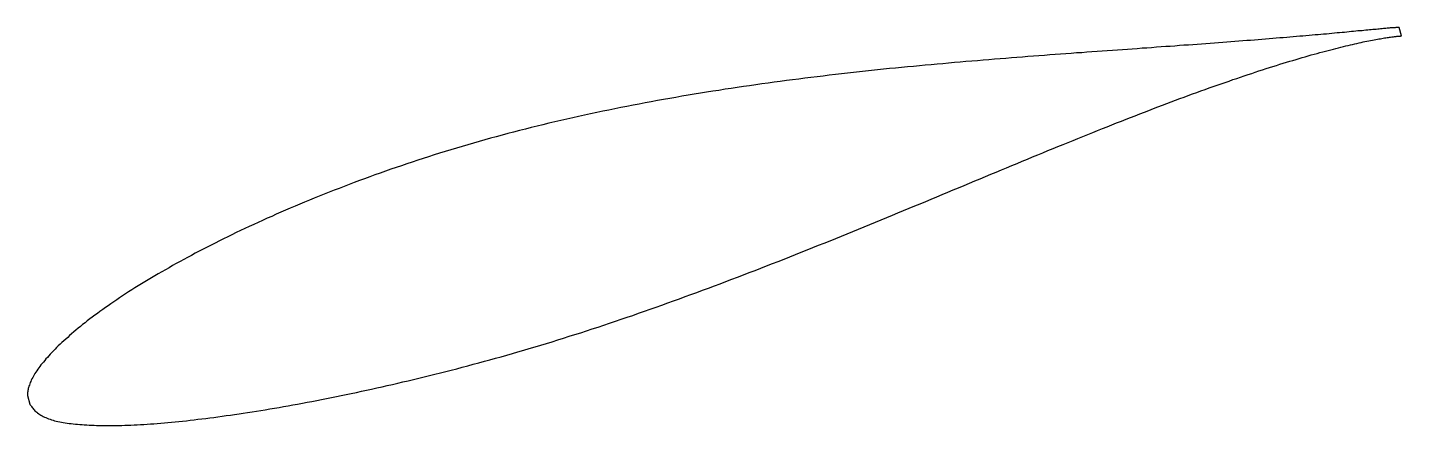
# Model space of a CAD drawing. Header units: metres. Extents: x -44 to 89, y -14 to 24.
import ezdxf

# ---------------------------------------------------------------- set-up
doc = ezdxf.new("R2010")
doc.units = ezdxf.units.M

msp = doc.modelspace()

# ---------------------------------------------------------------- linework, layer by layer
msp.add_lwpolyline([(88.34, 24.33), (88.34, 24.33), (88.33, 24.33), (88.32, 24.33), (88.3, 24.33), (88.28, 24.33), (88.25, 24.33), (88.21, 24.33), (88.17, 24.33), (88.13, 24.32), (88.08, 24.32), (88.02, 24.32), (87.96, 24.31), (87.89, 24.31), (87.82, 24.3), (87.75, 24.3), (87.67, 24.29), (87.58, 24.28), (87.49, 24.28), (87.39, 24.27), (87.29, 24.26), (87.18, 24.25), (87.07, 24.24), (86.95, 24.23), (86.83, 24.22), (86.7, 24.21), (86.56, 24.19), (86.43, 24.18), (86.28, 24.17), (86.13, 24.15), (85.98, 24.14), (85.82, 24.12), (85.66, 24.11), (85.49, 24.09), (85.32, 24.08), (85.14, 24.06), (84.95, 24.04), (84.77, 24.02), (84.57, 24.01), (84.37, 23.99), (84.17, 23.97), (83.96, 23.95), (83.75, 23.93), (83.53, 23.91), (83.3, 23.89), (83.08, 23.86), (82.84, 23.84), (82.6, 23.82), (82.36, 23.8), (82.11, 23.78), (81.86, 23.75), (81.6, 23.73), (81.34, 23.7), (81.07, 23.68), (80.8, 23.66), (80.53, 23.63), (80.25, 23.61), (79.96, 23.58), (79.67, 23.56), (79.37, 23.53), (79.07, 23.5), (78.77, 23.48), (78.46, 23.45), (78.15, 23.42), (77.83, 23.4), (77.51, 23.37), (77.18, 23.34), (76.85, 23.32), (76.51, 23.29), (76.17, 23.26), (75.83, 23.23), (75.48, 23.2), (75.12, 23.18), (74.77, 23.15), (74.4, 23.12), (74.04, 23.09), (73.67, 23.06), (73.29, 23.03), (72.91, 23), (72.53, 22.97), (72.14, 22.94), (71.75, 22.91), (71.35, 22.88), (70.95, 22.85), (70.55, 22.82), (70.14, 22.79), (69.73, 22.76), (69.32, 22.73), (68.9, 22.7), (68.47, 22.67), (68.05, 22.64), (67.62, 22.61), (67.18, 22.58), (66.74, 22.54), (66.3, 22.51), (65.86, 22.48), (65.41, 22.45), (64.96, 22.42), (64.5, 22.38), (64.04, 22.35), (63.58, 22.32), (63.11, 22.28), (62.64, 22.25), (62.17, 22.22), (61.69, 22.18), (61.21, 22.15), (60.73, 22.12), (60.24, 22.08), (59.75, 22.05), (59.26, 22.01), (58.76, 21.98), (58.27, 21.94), (57.77, 21.9), (57.26, 21.87), (56.75, 21.83), (56.24, 21.79), (55.73, 21.76), (55.22, 21.72), (54.7, 21.68), (54.18, 21.64), (53.65, 21.6), (53.13, 21.56), (52.6, 21.52), (52.07, 21.48), (51.53, 21.44), (51, 21.4), (50.46, 21.35), (49.92, 21.31), (49.38, 21.27), (48.83, 21.22), (48.28, 21.18), (47.73, 21.13), (47.18, 21.09), (46.63, 21.04), (46.07, 20.99), (45.52, 20.94), (44.96, 20.89), (44.4, 20.84), (43.84, 20.79), (43.27, 20.74), (42.71, 20.69), (42.14, 20.64), (41.57, 20.58), (41, 20.53), (40.43, 20.47), (39.85, 20.41), (39.28, 20.36), (38.7, 20.3), (38.12, 20.24), (37.54, 20.18), (36.97, 20.11), (36.38, 20.05), (35.8, 19.99), (35.22, 19.92), (34.64, 19.86), (34.05, 19.79), (33.46, 19.72), (32.88, 19.65), (32.29, 19.58), (31.7, 19.51), (31.11, 19.43), (30.53, 19.36), (29.94, 19.28), (29.35, 19.21), (28.75, 19.13), (28.16, 19.05), (27.57, 18.97), (26.98, 18.89), (26.39, 18.8), (25.8, 18.72), (25.2, 18.63), (24.61, 18.54), (24.02, 18.46), (23.43, 18.37), (22.83, 18.27), (22.24, 18.18), (21.65, 18.09), (21.06, 17.99), (20.46, 17.89), (19.87, 17.8), (19.28, 17.7), (18.69, 17.59), (18.1, 17.49), (17.51, 17.39), (16.92, 17.28), (16.33, 17.17), (15.74, 17.06), (15.16, 16.95), (14.57, 16.84), (13.98, 16.73), (13.4, 16.61), (12.82, 16.49), (12.23, 16.37), (11.65, 16.25), (11.07, 16.13), (10.49, 16.01), (9.91, 15.88), (9.33, 15.76), (8.76, 15.63), (8.18, 15.5), (7.61, 15.37), (7.04, 15.23), (6.47, 15.1), (5.9, 14.96), (5.33, 14.82), (4.76, 14.68), (4.2, 14.54), (3.64, 14.39), (3.07, 14.25), (2.51, 14.1), (1.96, 13.95), (1.4, 13.8), (0.85, 13.65), (0.3, 13.5), (-0.25, 13.34), (-0.8, 13.19), (-1.35, 13.03), (-1.89, 12.87), (-2.43, 12.71), (-2.97, 12.54), (-3.51, 12.38), (-4.05, 12.21), (-4.58, 12.05), (-5.11, 11.88), (-5.64, 11.71), (-6.16, 11.54), (-6.69, 11.36), (-7.21, 11.19), (-7.73, 11.01), (-8.24, 10.84), (-8.75, 10.66), (-9.26, 10.48), (-9.77, 10.3), (-10.28, 10.12), (-10.78, 9.94), (-11.28, 9.75), (-11.78, 9.57), (-12.27, 9.38), (-12.76, 9.2), (-13.25, 9.01), (-13.74, 8.82), (-14.22, 8.64), (-14.7, 8.45), (-15.18, 8.26), (-15.65, 8.07), (-16.12, 7.88), (-16.59, 7.68), (-17.06, 7.49), (-17.52, 7.3), (-17.98, 7.11), (-18.43, 6.91), (-18.89, 6.72), (-19.33, 6.52), (-19.78, 6.33), (-20.22, 6.13), (-20.66, 5.94), (-21.1, 5.74), (-21.53, 5.54), (-21.96, 5.35), (-22.38, 5.15), (-22.8, 4.95), (-23.22, 4.75), (-23.64, 4.56), (-24.05, 4.36), (-24.46, 4.16), (-24.86, 3.96), (-25.26, 3.76), (-25.66, 3.56), (-26.05, 3.36), (-26.44, 3.16), (-26.82, 2.97), (-27.2, 2.77), (-27.58, 2.57), (-27.96, 2.37), (-28.32, 2.17), (-28.69, 1.97), (-29.05, 1.77), (-29.41, 1.58), (-29.76, 1.38), (-30.11, 1.18), (-30.46, 0.98), (-30.8, 0.79), (-31.14, 0.59), (-31.47, 0.4), (-31.8, 0.2), (-32.13, 0.01), (-32.45, -0.19), (-32.77, -0.38), (-33.08, -0.58), (-33.39, -0.77), (-33.69, -0.96), (-34, -1.15), (-34.29, -1.34), (-34.58, -1.53), (-34.87, -1.72), (-35.15, -1.91), (-35.43, -2.1), (-35.71, -2.29), (-35.98, -2.48), (-36.24, -2.66), (-36.5, -2.85), (-36.76, -3.03), (-37.01, -3.22), (-37.26, -3.4), (-37.5, -3.58), (-37.74, -3.76), (-37.98, -3.95), (-38.2, -4.12), (-38.43, -4.3), (-38.65, -4.48), (-38.87, -4.66), (-39.08, -4.83), (-39.28, -5.01), (-39.49, -5.18), (-39.68, -5.35), (-39.87, -5.53), (-40.06, -5.7), (-40.25, -5.86), (-40.42, -6.03), (-40.6, -6.2), (-40.77, -6.36), (-40.93, -6.52), (-41.09, -6.68), (-41.25, -6.84), (-41.4, -7), (-41.55, -7.16), (-41.69, -7.31), (-41.82, -7.46), (-41.96, -7.61), (-42.08, -7.76), (-42.21, -7.91), (-42.33, -8.05), (-42.44, -8.19), (-42.55, -8.33), (-42.65, -8.47), (-42.75, -8.61), (-42.84, -8.75), (-42.93, -8.88), (-43.02, -9.01), (-43.1, -9.14), (-43.17, -9.27), (-43.24, -9.4), (-43.31, -9.53), (-43.37, -9.65), (-43.42, -9.77), (-43.47, -9.89), (-43.52, -10.01), (-43.56, -10.13), (-43.6, -10.24), (-43.63, -10.35), (-43.66, -10.46), (-43.68, -10.56), (-43.7, -10.66), (-43.72, -10.75), (-43.73, -10.84), (-43.73, -10.92), (-43.74, -11), (-43.74, -11.06), (-43.74, -11.11), (-43.74, -11.14), (-43.51, -11.98), (-43.51, -11.99), (-43.5, -12.01), (-43.47, -12.04), (-43.44, -12.08), (-43.4, -12.14), (-43.35, -12.21), (-43.3, -12.28), (-43.24, -12.36), (-43.17, -12.44), (-43.1, -12.52), (-43.02, -12.6), (-42.94, -12.68), (-42.85, -12.75), (-42.76, -12.82), (-42.66, -12.9), (-42.56, -12.96), (-42.45, -13.03), (-42.34, -13.09), (-42.22, -13.15), (-42.1, -13.21), (-41.98, -13.27), (-41.85, -13.32), (-41.71, -13.38), (-41.57, -13.42), (-41.43, -13.47), (-41.28, -13.52), (-41.13, -13.56), (-40.97, -13.6), (-40.81, -13.64), (-40.64, -13.67), (-40.47, -13.7), (-40.29, -13.74), (-40.11, -13.76), (-39.92, -13.79), (-39.73, -13.82), (-39.54, -13.84), (-39.34, -13.86), (-39.13, -13.89), (-38.92, -13.91), (-38.71, -13.92), (-38.49, -13.94), (-38.27, -13.96), (-38.04, -13.97), (-37.81, -13.98), (-37.57, -13.99), (-37.33, -14), (-37.08, -14.01), (-36.83, -14.02), (-36.58, -14.02), (-36.32, -14.03), (-36.05, -14.03), (-35.78, -14.03), (-35.51, -14.03), (-35.23, -14.02), (-34.95, -14.02), (-34.67, -14.01), (-34.38, -14), (-34.08, -13.99), (-33.78, -13.98), (-33.48, -13.97), (-33.17, -13.95), (-32.86, -13.94), (-32.54, -13.92), (-32.22, -13.9), (-31.9, -13.87), (-31.57, -13.85), (-31.24, -13.82), (-30.9, -13.8), (-30.56, -13.77), (-30.22, -13.74), (-29.87, -13.7), (-29.52, -13.67), (-29.16, -13.63), (-28.8, -13.6), (-28.44, -13.56), (-28.07, -13.52), (-27.7, -13.47), (-27.33, -13.43), (-26.95, -13.38), (-26.56, -13.34), (-26.18, -13.29), (-25.79, -13.24), (-25.4, -13.18), (-25, -13.13), (-24.6, -13.07), (-24.19, -13.02), (-23.79, -12.96), (-23.37, -12.9), (-22.96, -12.84), (-22.54, -12.77), (-22.12, -12.71), (-21.7, -12.64), (-21.27, -12.57), (-20.84, -12.5), (-20.4, -12.43), (-19.96, -12.35), (-19.52, -12.28), (-19.08, -12.2), (-18.63, -12.12), (-18.18, -12.04), (-17.73, -11.96), (-17.27, -11.88), (-16.81, -11.79), (-16.35, -11.7), (-15.89, -11.61), (-15.42, -11.52), (-14.95, -11.43), (-14.48, -11.34), (-14, -11.24), (-13.52, -11.14), (-13.04, -11.04), (-12.56, -10.94), (-12.07, -10.84), (-11.58, -10.73), (-11.09, -10.63), (-10.6, -10.52), (-10.1, -10.41), (-9.6, -10.3), (-9.1, -10.18), (-8.6, -10.07), (-8.09, -9.95), (-7.59, -9.83), (-7.08, -9.71), (-6.57, -9.59), (-6.05, -9.47), (-5.54, -9.34), (-5.02, -9.21), (-4.5, -9.09), (-3.98, -8.96), (-3.45, -8.82), (-2.93, -8.69), (-2.4, -8.55), (-1.87, -8.41), (-1.34, -8.27), (-0.81, -8.13), (-0.28, -7.99), (0.26, -7.84), (0.79, -7.7), (1.33, -7.55), (1.87, -7.4), (2.41, -7.24), (2.95, -7.09), (3.49, -6.93), (4.04, -6.77), (4.58, -6.61), (5.13, -6.45), (5.68, -6.28), (6.23, -6.12), (6.77, -5.95), (7.33, -5.78), (7.88, -5.61), (8.43, -5.43), (8.98, -5.26), (9.54, -5.08), (10.09, -4.9), (10.65, -4.72), (11.2, -4.54), (11.76, -4.35), (12.31, -4.17), (12.87, -3.98), (13.43, -3.79), (13.99, -3.6), (14.55, -3.41), (15.11, -3.21), (15.67, -3.02), (16.23, -2.82), (16.79, -2.62), (17.35, -2.42), (17.91, -2.22), (18.47, -2.02), (19.03, -1.82), (19.59, -1.61), (20.15, -1.41), (20.71, -1.2), (21.27, -0.99), (21.84, -0.78), (22.4, -0.57), (22.96, -0.36), (23.52, -0.15), (24.08, 0.06), (24.64, 0.28), (25.2, 0.49), (25.76, 0.71), (26.32, 0.92), (26.88, 1.14), (27.43, 1.36), (27.99, 1.58), (28.55, 1.79), (29.11, 2.01), (29.66, 2.23), (30.22, 2.45), (30.77, 2.68), (31.33, 2.9), (31.88, 3.12), (32.44, 3.34), (32.99, 3.56), (33.54, 3.78), (34.09, 4.01), (34.64, 4.23), (35.19, 4.45), (35.74, 4.68), (36.28, 4.9), (36.83, 5.12), (37.37, 5.35), (37.92, 5.57), (38.46, 5.79), (39, 6.02), (39.54, 6.24), (40.08, 6.46), (40.62, 6.68), (41.15, 6.91), (41.69, 7.13), (42.22, 7.35), (42.76, 7.57), (43.29, 7.79), (43.81, 8.01), (44.34, 8.23), (44.87, 8.45), (45.39, 8.67), (45.92, 8.89), (46.44, 9.1), (46.96, 9.32), (47.47, 9.54), (47.99, 9.75), (48.5, 9.97), (49.02, 10.18), (49.53, 10.39), (50.04, 10.6), (50.54, 10.81), (51.05, 11.02), (51.55, 11.23), (52.05, 11.44), (52.55, 11.65), (53.04, 11.85), (53.54, 12.05), (54.03, 12.26), (54.52, 12.46), (55.01, 12.66), (55.49, 12.86), (55.98, 13.05), (56.46, 13.25), (56.94, 13.45), (57.41, 13.64), (57.89, 13.83), (58.36, 14.02), (58.83, 14.21), (59.29, 14.4), (59.76, 14.58), (60.22, 14.77), (60.68, 14.95), (61.13, 15.13), (61.59, 15.31), (62.04, 15.48), (62.48, 15.66), (62.93, 15.83), (63.37, 16.01), (63.81, 16.18), (64.25, 16.34), (64.68, 16.51), (65.11, 16.67), (65.54, 16.84), (65.96, 17), (66.39, 17.16), (66.8, 17.31), (67.22, 17.47), (67.63, 17.62), (68.04, 17.77), (68.45, 17.92), (68.85, 18.07), (69.25, 18.21), (69.65, 18.36), (70.04, 18.5), (70.43, 18.63), (70.82, 18.77), (71.2, 18.91), (71.58, 19.04), (71.96, 19.17), (72.33, 19.3), (72.7, 19.42), (73.06, 19.55), (73.43, 19.67), (73.79, 19.79), (74.14, 19.91), (74.49, 20.03), (74.84, 20.14), (75.18, 20.25), (75.52, 20.36), (75.86, 20.47), (76.19, 20.57), (76.52, 20.68), (76.85, 20.78), (77.17, 20.88), (77.48, 20.98), (77.8, 21.07), (78.11, 21.16), (78.41, 21.25), (78.71, 21.34), (79.01, 21.43), (79.3, 21.51), (79.59, 21.6), (79.88, 21.68), (80.16, 21.76), (80.44, 21.83), (80.71, 21.91), (80.98, 21.98), (81.24, 22.05), (81.5, 22.12), (81.75, 22.19), (82.01, 22.25), (82.25, 22.31), (82.5, 22.38), (82.73, 22.43), (82.97, 22.49), (83.2, 22.55), (83.42, 22.6), (83.64, 22.65), (83.86, 22.7), (84.07, 22.75), (84.27, 22.8), (84.48, 22.84), (84.67, 22.88), (84.87, 22.93), (85.05, 22.97), (85.24, 23), (85.42, 23.04), (85.59, 23.07), (85.76, 23.11), (85.92, 23.14), (86.08, 23.17), (86.24, 23.2), (86.39, 23.22), (86.53, 23.25), (86.67, 23.27), (86.81, 23.3), (86.94, 23.32), (87.07, 23.34), (87.19, 23.36), (87.3, 23.37), (87.41, 23.39), (87.52, 23.41), (87.62, 23.42), (87.72, 23.43), (87.81, 23.44), (87.89, 23.45), (87.97, 23.46), (88.05, 23.47), (88.12, 23.48), (88.19, 23.48), (88.25, 23.49), (88.3, 23.49), (88.35, 23.5), (88.4, 23.5), (88.44, 23.5), (88.47, 23.5), (88.5, 23.51), (88.52, 23.51), (88.54, 23.51), (88.56, 23.51), (88.57, 23.51), (88.57, 23.51)], close=True)

doc.saveas('drawing.dxf')
